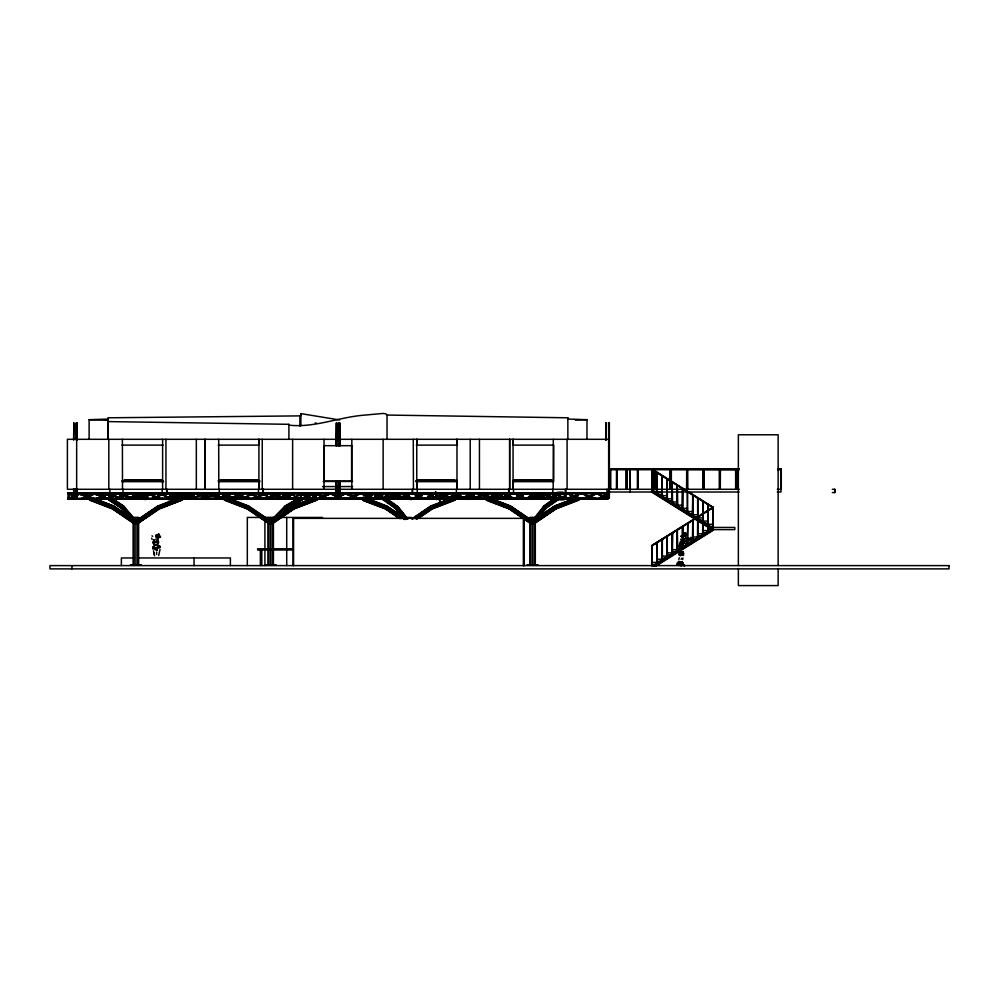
<?xml version="1.0" encoding="UTF-8"?>
<svg xmlns="http://www.w3.org/2000/svg" width="999" height="999" viewBox="0 0 999 999"><rect width="100%" height="100%" fill="white"/><g stroke="black" fill="none" stroke-linecap="round" stroke-linejoin="round"><path stroke-width="1.5" d="M159.977 546.765C157.717 546.016 160.976 546.865 159.028 546.453C159.478 549.175 158.978 545.067 160.077 546.578M473.988 498.364L474.138 499.338M610.252 469.068L739.085 469.53M277.934 498.551L288.948 493.281L278.022 498.439M610.252 468.918L739.085 469.068M685.951 537.187L685.888 538.911M684.053 541.97L684.44 541.408L684.502 542.095M77.36 498.913L68.519 493.007L68.232 498.913L68.869 498.738M68.394 499.025L68.419 492.994L77.46 498.738M68.594 499.025L68.943 492.682M68.756 498.913C69.818 497.802 67.907 490.534 68.344 493.893L607.941 493.281L68.032 492.907M109.503 498.014L109.79 492.994L109.703 499.025L109.765 492.994L110.19 497.377M109.99 492.994C112.25 511.226 104.845 481.231 110.165 498.563M110.077 498.913L110.152 493.106L109.653 493.568M130.107 492.994L143.844 498.439C144.068 497.327 141.221 486.163 147.19 499.025L132.205 493.281L147.427 498.439L147.365 499.338L146.953 498.126M129.833 493.581L143.569 499.025C143.082 490.097 142.832 492.569 146.953 499.338C138.624 500.099 145.804 496.053 146.778 499.025M143.943 498.913L143.806 492.994L143.569 499.025M157.705 539.685L157.592 539.935M206.081 499.025C206.156 485.339 206.343 498.763 205.956 498.913C206.131 487.512 205.519 495.417 207.13 498.439M206.443 498.551L206.443 493.106M239.723 494.468L239.86 499.025L239.897 494.355M240.072 499.025C239.098 480.906 243.594 510.751 236.126 494.093M365.484 497.814L375.512 493.568L375.249 492.994L375.312 499.025L375.312 492.994L375.337 499.025L385.214 493.456M385.114 492.994L375.624 499.013L375.674 493.469M383.628 493.681L375.499 499.013L375.786 494.642M408.728 493.581L408.703 499.025L408.566 493.469M409.091 493.106L408.903 499.025L409.091 493.469M471.753 494.642L471.628 499.025L471.59 493.581M471.853 493.581L471.428 498.551M472.015 493.106L471.94 498.913L472.44 492.907M504.795 494.642L504.994 499.025M507.979 493.568L505.044 499.025L505.232 492.994L505.244 499.025M505.457 493.281L504.832 498.913C513.548 480.469 502.247 510.964 505.394 493.106M678.821 563.648C682.454 564.26 677.709 563.374 680.744 563.598M680.831 554.12C678.783 552.085 678.109 555.719 680.819 555.407C683.266 550.899 679.969 554.657 683.328 555.282M154.483 547.215C152.035 546.116 152.909 548.239 156.731 550.437M679.557 551.985L679.482 551.298M108.342 492.907L110.002 498.451M108.117 499.025L108.367 498.364L92.632 493.581M684.09 533.853L685.876 533.304L686.375 535.414M71.366 492.907L71.404 493.656L71.404 492.907L109.74 492.682M153.534 546.553L152.835 548.726L154.183 546.952M679.532 563.224C679.732 562.762 680.356 565.047 680.369 564.085M680.232 563.898C678.246 563.424 682.592 563.486 681.992 562.937M683.503 564.672L682.854 563.498L683.366 564.522M154.171 540.109C153.921 538.211 154.458 543.756 156.855 542.432M293.294 499.113L293.581 498.451M156.169 536.525L156.319 535.064M160.24 537.15C159.84 535.589 160.452 537.275 159.266 536.026M424.513 493.469L439.51 498.738L424.712 492.994M683.853 536.038L684.315 534.752M684.752 536.188L685.102 535.102L684.69 536.413M157.755 539.935L158.479 542.207L157.742 544.08M206.893 493.568L207.155 492.994L221.141 498.738L206.955 493.281M686.575 534.24L685.988 533.404M156.606 548.513L154.932 548.488L153.496 546.578L152.959 548.788L153.696 547.115M156.019 539.947L155.919 538.898M156.181 534.952C159.403 535.164 160.09 534.29 157.967 534.577M167.482 498.364C167.957 502.222 176.049 496.366 167.507 498.126M167.482 492.907C167.407 495.679 172.727 492.232 171.291 493.656M243.207 498.364C237.912 496.915 238.936 500.449 243.281 499.113C243.956 497.327 240.11 497.777 240.497 499.113M239.473 492.907C239.772 495.991 243.968 491.858 243.706 493.893M339.635 419.955L300.874 413.623L300.824 415.759L299.875 415.884L108.229 417.794L108.192 419.056L89.111 419.692L89.111 439.31M432.629 492.907C432.729 494.293 432.654 492.944 435.689 493.656C437.762 512.087 434.79 479.832 436.463 497.377M432.917 498.126C434.627 502.622 442.17 491.708 444.955 493.444C446.053 494.767 433.266 497.602 436.138 499.025M685.314 537.387L686.001 537.387M686.388 541.545L686.151 540.896M153.983 547.839L153.596 546.74L153.521 547.539M469.505 492.994L469.73 499.025L466.408 493.106L467.02 493.656M469.642 498.126L469.68 499.025L469.792 492.994M505.669 498.364C513.111 501.673 504.62 494.493 504.832 499.338M505.669 492.907C505.282 494.243 509.14 494.692 508.466 492.907M203.796 498.289C198.139 497.352 203.371 501.198 204.221 498.126M201.211 492.907L201.298 493.656L204.733 493.893M209.578 498.738L206.456 499.338M466.383 493.281L470.229 493.656L469.905 492.682M466.483 493.281L469.518 493.893M108.229 417.794L108.154 439.31L108.154 420.329L89.111 419.692M143.881 499.338L146.99 499.113L146.99 498.364M167.095 498.126L167.158 499.113M167.158 493.656L167.058 493.281M266.933 498.126L263.811 498.126L263.761 499.113L266.895 499.338L266.97 492.994L267.195 499.025L267.17 492.994L267.295 497.377M266.833 499.013L267.033 492.994L282.53 498.439M267.195 493.007L267.033 499.013L278.371 493.456L267.22 499.025M282.255 493.568L290.16 498.451M531.755 493.106L532.667 499.025L531.755 493.106L529.22 493.893L529.145 492.907L528.971 493.656M529.22 498.126C528.096 499.238 530.219 499.2 531.992 498.364M684.527 535.901L685.901 535.239L684.889 535.114M158.691 534.228C159.178 535.089 158.129 534.178 158.991 534.378M159.49 546.89C159.628 545.941 159.565 546.341 159.578 547.839M293.581 498.913L300.949 493.568L300.799 499.025L300.824 493.469L293.294 498.364M301.211 499.025L300.961 498.439L314.797 493.956L301.161 499.025L301.186 492.994M679.632 543.868L679.37 544.492L680.556 543.918M680.993 553.296L680.981 552.31M424.488 499.025L412.275 493.568L412.325 489.285M412.3 498.126C413.773 500.499 407.53 495.979 408.554 499.338M243.669 498.364L243.706 499.338M277.098 494.592L281.356 493.469L270.642 497.539L281.306 493.281M537.312 493.568L525.799 498.451M526.123 499.025L513.911 493.281L525.861 498.451M685.027 533.416C683.328 533.703 688.448 533.853 685.514 533.716M153.484 547.39L153.584 546.778M158.566 534.765L158.479 535.402L158.928 534.54M263.761 492.907C263.699 495.679 269.043 492.232 267.595 493.656M680.057 564.41L680.257 563.299M681.605 552.971L681.555 554.645M191.683 498.364L191.808 499.025M194.355 497.939L204.758 493.281L191.521 498.551M409.365 492.907C412.312 494.517 414.335 492.145 409.328 493.981M681.805 554.845L681.768 552.484M682.717 564.41L683.191 563.274L682.742 563.998M158.978 534.915L158.154 534.94L158.853 534.902M181.943 500.237L180.544 499.662L180.657 497.24L182.055 497.802L181.943 500.237L159.328 508.916L137.962 523.451M316.72 500.237L315.322 499.662L315.434 497.24L316.833 497.802L316.72 500.237L294.106 508.916L272.739 523.451M454.907 500.237L453.096 498.738L453.608 497.24L455.407 498.738L454.907 500.237L432.292 508.916L418.456 518.319M578.621 500.237L576.823 498.738L577.335 497.24L579.133 498.738L578.621 500.237L556.006 508.916L533.379 524.3M681.643 553.221L681.33 555.182L679.37 555.357M153.908 540.259C154.895 537.762 151.536 544.443 154.445 544.305M305.557 492.907L305.557 493.656M305.557 498.364L305.557 499.113M305.719 493.656L305.719 492.907M305.719 499.113L305.719 498.364M529.145 493.656L529.12 492.907M529.145 499.113L529.07 498.126M679.857 554.545L680.556 552.484M682.954 564.235L683.016 563.236M683.353 564.398L682.841 563.211M684.452 536.188L685.064 535.177L684.54 535.739M160.14 536.987C158.054 537.025 162.2 536.388 159.103 536.863M679.657 563.823L679.632 563.548M112.363 498.364L112.363 499.113M112.525 493.656L112.525 492.907M112.525 499.113L112.525 498.364M201.935 492.907L201.935 493.656M201.935 498.364L201.935 499.113M202.098 493.656L202.098 492.907M202.098 499.113L202.098 498.364M157.343 537.05L157.118 537.125M156.593 554.445L156.681 552.16M677.934 562.499L678.171 563.498L679.108 562.937M466.845 492.907L466.845 493.656M466.845 498.364L466.845 499.113M467.02 499.113L467.02 498.364M471.753 493.581L474.063 499.025L474.138 498.126M474.525 493.656L474.525 492.907M474.525 499.113L474.525 498.364M158.366 534.652L158.903 535.564M208.666 493.656L208.666 492.907L291.708 492.907M208.841 493.656L208.841 492.907M208.666 498.364L208.666 499.113M208.841 499.113L208.841 498.364M375.312 499.025L360.09 493.281M156.718 544.78C159.528 545.154 149.875 544.855 156.818 544.805M680.007 563.686L679.395 563.473M158.829 534.228L159.066 534.465M481.78 498.551L491.233 493.106L481.88 498.439M541.108 493.469L553.371 498.439M388.873 493.469L401.298 498.439M680.444 554.907L679.869 553.746M152.547 493.007L152.635 493.656M142.969 498.339L152.81 493.281L142.72 497.877M156.331 535.277L157.293 535.089L155.956 536.488M158.304 543.706L158.441 542.445M683.628 548.751L683.603 548.114M565.222 489.285L565.284 493.893L565.109 492.682M471.491 498.913L472.09 492.994M471.99 498.913L472.29 492.994L471.853 498.439M629.957 489.285L630.069 468.918L630.344 489.285M630.244 469.293L630.044 469.293M681.068 552.522L681.955 551.585L683.328 552.834M153.284 548.613L153.384 547.777M110.901 493.893L110.814 492.907M111.101 493.893L111.089 492.907M682.929 557.991L682.704 559.577M159.278 546.977L158.791 546.191M683.054 563.973L683.066 563.573M160.165 536.351L160.514 537.075L160.315 536.463M156.88 550.549L157.03 549.787M686.887 540.596L686.488 541.508M77.273 498.451L68.369 493.106M686.013 534.103L685.789 534.877M687.374 539.048L688.236 540.122L687.886 539.51M132.268 498.439L119.98 493.281L132.218 499.025M119.868 493.581L120.916 499.025L120.317 492.994M261.338 498.551L248.851 493.281L261.276 498.439M286.563 508.878L301.636 500.212L302.31 498.738L287.163 507.455L278.496 516.283M680.631 539.273L682.092 541.683L683.029 541.595M157.767 540.034L156.543 541.458M681.817 552.759L681.78 554.183M112.837 493.419L112.837 498.014L111.975 498.014L116.296 493.281L110.827 498.451M685.089 535.489L684.54 536.301M272.165 493.469L285.364 498.439M684.827 535.327L684.927 535.889M127.872 493.581L120.941 497.664M686.788 540.384C687.312 542.694 683.179 540.684 685.751 541.071M234.94 499.025L223.326 494.18M555.382 498.738L556.967 497.277L558.104 499.637L549.4 505.394M681.368 564.535L682.017 565.209L681.181 564.36M147.565 499.338L147.365 498.126L146.978 499.025M386.85 492.907L386.963 493.893M387.225 499.113L387.113 498.126M220.879 493.469L234.103 498.439M435.152 498.439L449.825 493.581M682.442 537.425C685.252 539.885 679.27 534.178 682.404 536.713M147.003 493.581L147.452 492.994L131.593 499.025M160.402 498.738L147.228 493.106M484.765 492.907L484.765 493.656M485.164 493.656L485.164 492.907M484.765 498.364L484.765 499.113M485.164 499.113L485.164 498.364M456.193 492.907L456.193 493.656M456.593 493.656L456.593 492.907M456.193 498.364L456.193 499.113M456.593 499.113L456.593 498.364M191.271 492.907L191.271 493.656M191.683 493.656C193.194 491.483 183.704 498.551 182.592 497.814M191.271 498.364L191.271 499.113M219.093 492.907L219.093 493.656M219.493 493.656L219.493 492.907M219.093 498.364L219.093 499.113M219.493 499.113L219.493 498.364M388.461 492.907L388.461 493.656M388.861 493.656L388.861 492.907M482.292 493.106L481.243 499.025L481.93 493.581M384.378 498.126L564.61 498.126C567.057 501.785 552.135 498.826 552.971 498.364M678.821 559.602L679.27 557.729M122.777 492.907L122.777 493.656M123.189 493.656L123.189 492.907M122.777 498.364L122.777 499.113M123.189 499.113L123.189 498.364M690.072 538.661L691.408 538.374L690.709 537.35M179.071 492.907L179.071 493.656M179.483 493.656L179.483 492.907M287.575 492.907L287.575 493.656M287.999 493.656L287.999 492.907M287.575 498.364L287.575 499.113M287.999 499.113L287.999 498.364M680.694 565.521L679.595 565.484M157.293 535.389C156.481 535.651 157.767 535.352 156.731 534.815M411.988 498.551L425.537 493.281L412.225 499.025L412.425 498.126L412.337 499.338L401.086 493.281L412.575 498.451C412.425 500.037 409.115 499.725 409.365 498.364M780.781 489.285L780.918 468.918M777.809 469.68L781.143 469.293L777.809 468.918M80.819 493.568L68.481 498.451L68.943 499.338M288.823 498.126L288.823 499.338M676.685 564.335L681.98 565.546M681.705 541.933L680.494 541.595M552.197 496.915L556.992 493.581M159.203 546.828L155.295 548.626M169.63 498.551L170.504 492.994L170.242 493.581L184.852 498.439L184.578 499.025M169.793 498.439L170.667 492.994L170.317 493.581M169.992 498.439L170.879 493.581M171.041 493.106L170.005 499.025L170.492 498.464M451.511 498.014L438.923 493.281L451.286 498.489M453.234 498.439L439.21 492.994M680.781 554.295C678.383 554.657 680.032 551.81 679.295 554.42M158.691 555.556L160.04 549.313M248.863 493.656L248.863 492.907M248.863 499.113L248.863 498.364M263.261 493.893L263.349 489.285M263.374 499.338L263.474 498.364M523.888 492.907L523.888 493.656M523.888 498.364L523.888 499.113M152.11 492.907L152.11 493.656M152.11 498.364L152.11 499.113M161.9 492.907L161.9 493.656M162.425 493.656L162.425 492.907M161.9 498.364L161.9 499.113M162.425 499.113L162.425 498.364M248.339 492.907L248.339 493.656M248.339 498.364L248.339 499.113M258.217 492.907L258.217 493.656M258.729 493.656L258.729 492.907M258.217 498.364L258.217 499.113M258.729 499.113L258.729 498.364M416.958 492.907L416.958 493.656M417.482 493.656L417.482 492.907M416.958 498.364L416.958 499.113M417.482 499.113L417.482 498.364M427.584 492.907L427.584 493.656M428.096 493.656L428.096 492.907M427.584 498.364L427.584 499.113M428.096 499.113L428.096 498.364M513.261 492.907L513.261 493.656M513.786 493.656L513.786 492.907L498.726 498.439L498.951 499.025M513.261 498.364L513.261 499.113M513.786 499.113L513.786 498.364L513.998 499.025L526.148 493.281L513.761 498.551M524.413 493.656L524.413 492.907M531.368 493.568L532.43 499.013L532.717 492.994M532.367 493.456L544.63 498.551L532.617 492.994L532.867 498.738M678.696 565.047L681.018 565.384M156.069 536.475L156.968 535.826M683.154 552.484C681.443 549.712 678.721 554.82 680.394 554.47M157.917 540.297L158.529 542.095M233.841 493.581L234.078 492.994L249.076 498.738L234.078 492.994M503.159 498.738L489.16 493.106M160.052 546.703L159.178 546.216M566.171 493.893L567.132 493.106L562.325 498.451M562.737 498.913L567.132 493.106M686.75 534.34L686.35 534.952L687.1 534.964M683.603 553.483L682.692 551.598M110.015 493.106L120.117 499.013L127.997 493.469M678.496 564.835L677.122 564.398L678.346 564.922M477.647 499.001L469.355 493.281M160.115 493.556L170.629 499.338L167.482 499.113M158.029 547.727L159.103 546.253L159.503 546.828M170.217 499.013L170.629 498.126M686.45 535.339L686.675 534.44L686.7 535.476M489.872 492.907L489.872 493.656M489.872 498.364L489.872 499.113M159.365 535.939L159.428 536.363M460.464 493.106L458.978 499.025L460.089 492.994M686.188 533.778L684.964 533.066L685.451 533.503M158.754 534.652L158.679 535.576M147.565 493.893L147.303 492.907L147.328 493.893L147.352 492.907L160.427 498.551M159.703 546.228L158.766 546.341L157.505 548.801M432.155 492.907L432.367 493.893M505.207 498.439L508.603 492.682M678.234 563.498C680.394 563.261 676.048 562.974 677.522 562.749M680.157 555.394L680.781 554.982M491.121 499.025L503.558 493.531M596.191 493.456L607.604 498.451M607.779 498.551L607.342 492.994L607.267 499.338M383.916 498.738L388.087 492.994M384.503 498.913L388.536 493.281M454.957 480.806L454.807 480.169L417.132 480.569L454.807 480.956L417.195 480.806M551.273 480.806L551.111 480.169L513.436 480.569L551.111 480.956L513.498 480.806M124.413 480.319L124.563 480.956L162.25 480.569L124.563 480.169L162.188 480.319M220.717 480.319L220.866 480.956L258.554 480.569L220.866 480.169L258.491 480.319M298.826 493.469L313.574 498.913M679.532 555.357L681.268 555.169L679.795 555.182M159.241 537.25L159.316 536.438M432.679 498.126L432.754 499.338M252.809 499.025L266.995 493.556L266.521 492.994L252.535 498.439M266.433 492.994L266.933 493.893L263.761 493.656M473.576 492.907L473.826 493.893M474.4 493.656L474.4 492.907L474.138 493.893M474.4 499.113L474.4 498.364M240.322 493.281L233.354 498.489M292.445 493.656L292.445 492.907L573.351 492.907M293.294 493.656L293.294 492.907M292.445 499.113L292.445 498.364M452.947 493.469L466.745 498.738L453.171 492.994M153.346 541.545C151.998 544.268 155.694 543.206 154.945 541.745M683.353 555.394L682.242 555.232M679.882 546.79L678.92 546.241L679.432 545.491M109.478 492.907L109.74 493.893M110.077 493.893L110.077 492.682M291.271 493.581L288.586 498.439M565.996 493.581L566.046 499.025L553.309 492.994L552.996 498.014M683.291 534.353L683.191 534.977M375.312 498.439L360.04 493.106L374.975 498.913L370.379 499.225M456.893 492.907L456.893 493.656M457.779 493.656L457.779 492.907M456.893 498.364L456.893 499.113M457.779 499.113L457.779 498.364M215.509 498.913L218.331 492.994L215.634 498.439M218.132 492.994L202.685 499.025M679.345 545.991L683.129 547.277M160.265 493.119L170.692 499.025L172.802 492.994L170.866 498.439M205.956 498.913L207.467 493.281M206.119 499.025L207.892 492.994M206.231 498.439L207.904 493.581M206.281 499.025L208.067 493.469M435.889 492.907L436.176 493.893M436.176 499.338L436.176 498.126M68.731 492.682L69.593 492.907L69.306 493.893M69.306 498.126L69.306 499.338M607.779 493.106L607.267 493.893M606.917 499.338L606.917 498.126M607.267 498.126L607.305 498.551M686.8 534.602L686.525 534.103M172.552 498.551L185.102 493.531M682.529 563.548L680.819 563.049M532.142 492.907L532.442 493.893M170.33 498.364L170.33 499.113M171.291 499.113L170.979 498.126M158.292 543.581L157.805 542.907M266.521 498.738L266.97 492.994M408.254 492.907L408.554 493.893M508.603 498.126L508.603 499.338M682.916 563.311L681.98 563.586L682.442 563.099M141.346 492.994L127.56 498.551M158.341 535.114L159.116 535.164M300.087 492.907L300.087 493.656M688.91 538.011L689.298 539.61L687.824 538.761M110.414 492.907L110.414 493.656M374.837 493.581L374.875 492.907L384.116 497.877M460.527 493.281L444.805 498.439L460.489 493.581M564.797 492.907L565.172 493.893M565.796 493.656L565.796 492.907L565.834 493.893M154.383 542.757L156.156 541.908M564.223 499.338C564.26 495.679 553.434 498.638 552.572 499.113M144.193 493.656L144.193 492.907M144.193 499.113L144.193 498.364M240.497 493.656L240.497 492.907M435.689 492.907L435.714 493.581M436.526 499.338L436.388 498.126M541.433 498.439L525.811 492.994M531.992 492.907L531.58 493.568M580.781 499.025L566.246 493.106M69.056 492.907L68.731 493.893M565.496 498.126L607.941 498.738L67.907 498.738L384.116 498.126L374.825 493.106L375.187 493.893M68.731 498.126L68.731 499.338M109.865 499.338L109.865 498.126M204.021 492.907C204.47 494.243 200.374 494.692 201.298 492.907M204.932 493.656L204.932 492.907M205.744 498.364L206.031 499.338L209.478 499.113L209.54 498.126L206.031 498.126M206.743 499.113L206.456 498.126M469.193 492.907L469.193 493.656M469.955 493.656L469.642 492.682M469.955 499.113L466.77 492.994M469.905 499.338C471.865 496.715 461.938 497.839 469.193 499.113M472.165 493.656L472.165 492.907M472.452 493.106L472.115 493.893M471.141 498.364L471.141 499.113M472.165 499.113L472.165 498.364L472.315 499.025L486.301 493.281L472.277 499.025M607.117 493.893L607.117 492.682M607.117 499.338L607.117 498.126M502.859 493.456L514.11 499.025M514.21 498.451L503.109 493.007M260.976 493.456L272.365 498.913M471.428 498.738L472.115 498.738M300.662 493.469L300.824 498.439M477.997 498.576L469.68 493.019L469.792 499.025L469.792 493.581M68.943 498.126L68.756 498.551M109.628 493.106L120.242 498.913M158.729 537.574L157.517 538.286M235.939 494.093L239.872 499.025M375.674 498.913L385.189 493.281M406.68 493.019L408.891 499.001L406.793 493.543M204.745 493.568C203.971 510.252 204.071 481.306 204.708 498.439L202.71 492.994L204.832 498.563M204.895 493.106L204.92 498.551L204.658 493.581M204.957 493.281L193.069 498.189M300.662 498.913L286.688 506.58L275.824 517.644M566.058 493.106L580.968 498.551L565.796 492.994L566.271 498.913M607.192 493.281L607.642 499.025L607.654 492.994M607.704 493.469L607.267 492.682M597.652 498.738L607.879 493.281L597.752 498.913M77.135 493.581L92.795 498.551L77.348 492.994M180.245 493.581L195.729 499.025M313.449 493.581L329.108 498.551L313.661 492.994M329.146 492.994L344.643 498.439M344.43 493.581L359.915 499.025M391.346 492.994L406.843 498.439M477.722 493.581L493.419 498.439L477.772 493.469M580.794 493.581L596.453 498.551M683.915 539.16L683.853 540.222L684.04 539.16M108.217 498.738L92.832 492.994M92.67 493.469L108.317 498.439M477.834 493.281L493.319 498.738M493.256 498.913L477.934 492.994M580.894 493.281L596.391 498.738M153.971 540.409L154.108 539.897M170.529 498.913L172.64 493.568M171.054 498.913L173.039 493.281M193.481 493.106L194.318 499.025L193.831 493.581M194.156 498.913C178.846 487.437 183.779 496.003 194.33 498.439M193.644 492.994L194.53 498.439M121.079 498.913L120.142 493.581M206.393 493.469L207.293 498.913M493.206 493.581L508.054 498.738L493.431 492.994M564.797 499.113L565.496 499.338M179.071 498.051L169.867 493.281L178.908 498.326M508.116 498.551L493.381 493.106M679.158 546.428L680.157 546.116M678.284 564.41L679.42 565.159M293.694 492.994L284.153 497.814M158.941 546.478L159.665 546.253M683.054 535.102L683.828 533.753M195.704 493.568L195.966 492.994L207.929 498.451L207.667 499.013M554.532 493.581L556.967 498.439M155.607 548.626L158.716 546.391M147.215 499.025L147.565 498.126M683.503 548.201L683.503 548.651M681.643 558.229L681.131 559.34M685.401 533.366L685.951 533.603M677.821 564.035L677.185 564.36L678.159 564.835M204.47 498.451L202.46 493.568M436.001 493.106C448.476 517.994 427.097 476.673 439.198 498.451M147.14 498.913L143.956 493.106M133.779 523.451L112.412 508.916L89.798 500.237L89.685 497.802L91.096 497.24L113.898 506.006L126.573 514.61M269.817 524.3L247.19 508.916L224.575 500.237L224.463 497.802L225.861 497.24L248.676 506.006L268.943 519.78M224.575 500.237L225.974 499.662L225.861 497.24M399.2 518.319L385.364 508.916L362.762 500.237L362.649 497.802L364.048 497.24L386.863 506.006L402.06 516.333M486.476 500.237L488.274 498.738L487.774 497.24L485.964 498.738L486.476 500.237L509.09 508.916L530.457 523.451M383.916 493.281L389.31 498.913L384.103 493.581M686.4 535.277L686.875 534.74M537.025 498.551L550.474 493.281L537.075 498.439L537.362 499.025M678.958 546.178L679.807 546.765M215.434 498.738L217.969 493.106M218.569 493.281L215.834 498.439M384.915 497.252L385.264 499.65L382.929 499.65L383.204 497.827L384.915 497.252L397.889 506.58L407.38 518.493M291.408 499.025L285.352 492.994M215.809 493.581L222.165 498.439M134.927 523.064L122.964 508.866L109.153 500.212L108.841 497.827L110.514 497.265L123.614 506.043L136.264 520.879M110.027 500.212L111.251 498.738L110.514 497.265M439.285 493.281L453.146 498.913M157.717 538.211L158.591 537.649M452.41 493.281L460.402 498.913L452.547 493.581M157.78 538.211L159.053 537.375M158.341 547.252L158.541 546.565M481.056 493.281L489.36 498.439M288.386 498.738L291.233 492.994M288.461 498.913L291.433 492.994M288.973 498.913L291.671 493.281M120.567 493.469L129.82 499.025L120.642 493.106M289.722 493.281L299.138 498.913M397.04 492.994L384.79 498.551M551.947 497.664L544.43 492.994M239.96 498.451L234.678 493.281M553.084 493.568L565.996 498.738L553.221 493.106M412.262 493.656L412.375 493.568M387.113 493.893L387.225 492.907M386.963 498.126L386.85 499.113M486.026 498.551L499.025 493.281L486.088 498.439M385.164 493.568L391.446 498.913L384.877 493.456M680.107 554.982L679.957 554.258L680.544 554.645M156.056 542.482L157.705 542.582M152.485 498.551L164.835 493.281L152.635 499.113L152.56 498.439M651.835 469.493L712.886 507.654M712.699 529.757L713.323 528.758M289.011 493.893L289.148 492.907M289.011 499.338L289.011 498.126M157.73 534.49L156.943 535.177L157.805 534.74M684.028 533.379L684.203 533.241M680.331 552.909L681.118 551.96M399.85 493.581L387.999 498.551M686.962 535.177L686.35 534.802L687.062 535.214M408.966 493.568L399.55 498.451M158.004 537.999L158.179 537.774M383.991 498.913L388.461 493.106M157.58 547.839L155.844 548.626L154.221 548.001M533.953 518.518L543.893 506.068L556.093 497.277M538.598 513.399L543.256 507.455M535.389 518.006L544.767 506.068L556.967 497.277M536.251 518.518L545.604 506.593L557.779 497.827M542.732 511.213L546.99 507.117M537.699 518.144L546.091 507.455L558.216 498.738M539.897 515.946L546.041 508.316M681.718 562.587L680.769 562.762L682.105 562.587M562.162 498.738L566.77 492.994M562.237 498.913L566.957 492.994M156.955 537.724L156.106 537.262M218.107 498.439L228.908 493.469M680.806 552.185L682.03 551.66M684.402 533.466L684.29 534.078M147.827 493.893L148.039 492.907M147.827 499.338L147.827 498.126M166.771 489.285L166.633 493.893M412.687 493.893L412.687 492.682M412.687 499.338L412.687 498.126M432.629 493.893L432.842 492.907M432.367 498.126L432.367 499.338M508.641 489.285L508.603 493.893M508.991 493.893L508.991 492.682M508.991 499.338L508.991 498.126M528.671 498.126L528.671 499.338M244.081 493.893L244.293 492.907M244.081 499.338L244.081 498.126M262.999 492.682L262.999 493.893M262.999 498.126L262.999 499.338M110.652 498.451L115.971 493.568M111.813 497.927L116.196 493.106M681.93 541.47L683.516 540.696L682.579 541.658M453.259 498.551L439.373 493.106L453.234 498.738M273.064 518.219L285.027 506.031L300.262 497.252L301.885 497.814M273.614 518.493L277.947 514.073M272.814 519.33L285.864 506.031L301.111 497.252M273.089 522.639L275.249 520.442M281.718 513.836L287.113 508.341L302.21 499.65M156.006 545.579C155.682 545.292 155.757 544.218 153.921 544.954M454.62 480.169L454.62 480.956M550.924 480.169L550.924 480.956M124.763 480.956L124.763 480.169M221.066 480.956L221.066 480.169M679.332 562.874L678.958 563.448M687.849 538.923L689.572 539.21L689.185 538.486M680.868 561.925L682.167 562.025M473.826 498.126L473.826 499.338M161.801 480.169L161.801 480.956M258.104 480.169L258.104 480.956M417.582 480.956L417.582 480.169M513.886 480.956L513.886 480.169M155.195 544.805L154.47 544.755L156.144 544.992M565.834 492.682L565.584 497.377M566.171 499.338L566.171 498.126M681.193 562.749L681.98 562.499L681.33 562.662M233.329 498.576L239.872 493.031M233.391 498.738L240.01 493.131M233.516 498.888L240.147 493.281M691.708 538.573L690.908 538.861M552.222 496.74L556.805 493.581M552.285 497.102L557.067 493.106M552.447 497.215L557.142 493.281M155.657 544.905L156.468 544.805M436.526 493.893C438.099 492.032 434.515 495.442 432.967 493.656M505.194 493.893L505.482 492.907M504.832 498.126L504.97 499.338L508.391 499.113M505.194 499.338L505.194 498.126M680.819 564.86L679.795 564.785M532.804 493.893C534.415 492.032 530.844 495.442 529.283 493.656M532.804 499.338L529.283 499.113M685.689 533.441L684.927 533.116M532.442 498.126L532.442 499.338M408.916 493.893L409.215 492.907M408.554 498.126L408.666 499.338L412.05 499.113M408.916 499.338L408.916 498.126M143.844 493.893L144.131 492.907M143.844 499.338L143.844 498.126M240.147 493.893L240.447 492.907M240.147 499.338L240.147 498.126M293.481 498.738L300.799 492.994M301.111 493.568L293.743 498.451M544.43 493.581L554.882 498.551M397.39 493.469L385.289 498.439M376.848 493.893L377.16 492.907M376.848 499.338L377.16 498.364M143.494 498.126L143.169 499.113M436.713 499.113L432.967 499.113M158.354 535.476L159.041 535.227M110.252 493.893L110.252 492.682M110.252 499.338L110.252 498.126M206.031 492.682L205.744 493.656M206.456 493.893L206.743 492.907M205.057 499.113L201.298 499.113L201.298 498.364M469.243 492.682L469.243 493.893M469.243 498.126L469.243 499.338M471.728 498.126L471.403 499.113M472.115 499.338L472.115 498.126M780.843 468.918L780.843 469.68M781.093 469.68L781.093 468.918M543.319 506.593L555.494 497.827M548.114 503.971L552.959 500.474M545.454 508.853L558.104 499.637M120.167 498.551L127.922 493.106M120.255 498.738L128.009 493.281M489.185 498.439L481.081 493.469M186.276 498.551L194.455 492.994M186.251 498.738L194.618 493.106M186.338 498.913L194.705 493.281M194.68 493.469L186.563 498.439M157.967 538.324L158.579 537.687L157.655 538.086M460.164 498.439L452.435 493.469M68.781 498.913L80.832 493.456M469.642 499.025L466.57 492.994M157.293 534.952L157.205 535.189M408.703 498.439L406.418 493.281M607.817 493.469L607.117 493.281L607.23 498.913M681.168 536.101L682.23 537.075M136.301 520.641L157.842 506.006L180.657 497.24M135.901 521.178L157.417 506.555L181.368 497.24M138.287 519.78L158.554 506.006M135.976 522.04L157.43 507.455L180.145 498.738M136.488 522.914L157.892 508.354L180.544 499.662M150.911 513.461L153.434 511.75M135.989 524.3L158.616 508.916L181.231 500.237M138.362 522.914L159.765 508.354L182.417 499.662M271.079 520.641L292.62 506.006L309.727 499.425M273.064 519.78L293.331 506.006L309.016 499.975M270.754 522.04L292.207 507.455L314.922 498.738M271.266 522.914L292.67 508.354L315.322 499.662M285.689 513.461L288.212 511.75M270.766 524.3L293.394 508.916L316.009 500.237M273.139 522.914L294.53 508.354L317.183 499.662M436.138 498.439L445.042 493.444M411.8 518.918L430.794 506.006L453.608 497.24M412.662 518.593L430.369 506.555L453.146 497.802M412.512 518.918L417.582 515.472M420.117 513.748L426.448 509.44M428.983 507.729L447.202 499.975M413.986 518.606L430.382 507.455L453.096 498.738M415.746 518.631L430.844 508.354L453.496 499.662M416.483 519.168L431.568 508.916L455.369 499.662M417.607 518.631L432.717 508.354M534.253 519.78L554.52 506.006L577.335 497.24M534.964 519.78L555.232 506.006L570.916 499.975M532.654 522.04L554.108 507.455L576.823 498.738M533.166 522.914L554.57 508.354L577.222 499.662M532.667 524.3L555.294 508.916L579.095 499.662M535.039 522.914L556.443 508.354M120.717 498.439L119.718 493.106M221.99 498.439L215.622 493.581M291.308 498.439L284.915 493.281M554.732 493.581L557.18 498.738M473.901 498.439L471.403 493.469L471.59 499.025M466.72 493.568L467.02 492.907M436.313 493.568L439.323 498.913M156.244 545.466L155.444 544.88L156.119 545.466M651.835 545.417L712.886 507.255M651.96 545.616L713.011 507.455L651.96 469.293L651.96 492.007M652.085 545.816L713.136 507.654M652.747 565.809L712.499 528.459L713.511 530.069L656.355 565.796M652.946 566.108L712.699 528.758M654.557 565.796L713.011 529.258M654.869 566.296L713.323 529.757M491.233 493.106L481.431 498.439M481.855 498.913L491.333 493.281M399.837 498.563L408.928 493.106M399.937 498.738L409.028 493.281M399.875 499.025L409.041 493.456M435.751 498.738L444.855 493.119M243.381 498.464L252.51 493.019M243.431 498.563L252.572 493.119M243.531 498.738L252.672 493.281M243.631 498.901L252.772 493.444M686.95 538.748L687.387 538.811M450.786 497.777L457.592 493.768M450.774 497.952L457.904 493.881M450.874 498.139L457.992 494.068M451.024 498.251L457.979 494.243M284.478 506.58L295.879 500.012M285.726 508.878L299.538 500.936M375.237 498.563L384.952 492.994M686.163 535.227L686.013 535.364M425.237 498.563L435.164 493.119L425.537 499.013M425.324 498.738L435.264 493.281M425.424 498.901L435.077 493.007M228.821 493.106L218.007 498.738L233.566 493.281M228.908 493.281L218.094 498.913L233.454 492.994M684.814 534.915L684.852 535.039M277.934 498.738L288.848 493.106M278.022 498.913L288.948 493.281M266.883 498.738L278.259 493.106M266.983 498.913L278.346 493.281M142.77 498.051L152.71 493.106M142.869 498.226L152.81 493.281M679.645 562.849L678.908 563.399M525.799 498.563L537.225 493.106M525.849 498.738L537.325 493.281M525.949 498.913L537.375 493.456M388.211 498.439L399.837 493.106M399.937 493.469L388.361 499.025L399.925 493.281M684.515 533.666L685.252 533.603M679.395 562.2L678.708 561.775M180.994 497.839L191.683 493.581M180.919 497.952L191.783 493.106M180.931 498.126L191.87 493.281M182.342 497.702L191.883 493.469M152.497 498.738L164.748 493.106M152.585 498.913L164.835 493.281M513.773 498.738L526.061 493.106M513.861 498.913L526.148 493.281L541.333 498.738M80.694 493.106L67.907 498.738M68.606 498.913L80.782 493.281M397.277 493.106L385.189 498.913M385.164 498.738L397.365 493.281M281.031 498.551L293.806 493.106M281.069 498.738L293.906 493.281M283.941 497.702L293.931 493.469M486.051 498.738L498.938 493.106M486.138 498.913L499.025 493.281M362.412 498.563L375.324 493.106M363.911 498.126L375.412 493.281M365.422 497.702L375.474 493.456M191.571 498.738L204.57 493.281M537.05 498.738L550.137 493.281M537.137 498.913L550.224 493.469L550.274 498.014M412.013 498.738L425.449 493.106M412.1 498.913L425.537 493.281M473.863 492.994L460.489 498.738M460.314 498.551L473.913 493.106M460.389 498.738L473.988 493.281M474.063 493.456L460.464 498.913L452.497 493.106M127.585 498.738L141.621 493.281M127.672 498.913L141.646 493.469M130.532 497.939L141.621 493.581M172.577 498.738L185.202 493.643M172.665 498.913L185.29 493.831M172.765 499.025L185.29 494.118M252.497 498.551L266.621 493.106M252.535 498.738L266.833 493.456M486.151 493.281L472.065 498.439M472.19 498.913L486.363 493.469M490.909 498.551L503.733 493.643M490.934 498.738L503.808 493.831M491.021 498.913L503.846 494.006M503.821 494.118L491.008 498.439M179.208 498.901L182.055 497.802M179.62 499.825L182.455 498.738M312.575 498.326L315.434 497.24M311.863 498.876L316.146 497.24M314.96 497.802L292.183 506.555L270.679 521.178L247.964 506.006M305.444 502.185L309.715 500.536M313.986 498.901L316.833 497.802M450.049 498.876L454.32 497.24M452.572 499.825L455.407 498.738M573.763 498.876L578.046 497.24M576.86 497.802L554.083 506.555L532.579 521.178L511.013 506.555L488.236 497.802M575.886 498.901L578.733 497.802M576.298 499.825L579.133 498.738M435.064 498.551L449.725 493.106M435.114 498.738L449.8 493.281M435.189 498.913L449.837 493.469M96.054 498.439L110.889 493.581M96.054 498.551L110.764 493.106M96.104 498.738L110.839 493.281M96.179 498.913L110.677 492.994M270.429 497.065L274.488 495.467M270.479 497.252L281.144 492.994M228.796 499.025L228.546 498.439L243.656 493.581L243.594 492.907L243.744 493.893L243.781 492.907M243.531 493.106L228.596 498.738L243.656 493.469M228.671 498.913L243.606 493.281M300.961 498.551L314.673 493.593M301.024 498.738L314.747 493.781M424.712 498.913L412.262 493.281L397.14 498.738L406.643 494.967M397.24 498.738L412.088 492.994M397.215 498.913L412.225 493.281M682.367 562.287L682.042 562.2M164.56 498.551L179.758 493.106L164.735 499.025M164.623 498.738L179.82 493.281M164.685 498.913L179.758 493.106M498.751 498.551L513.923 493.106M498.813 498.738L513.998 493.281M514.06 493.469L498.751 498.439M131.431 498.551L146.841 493.106M131.493 498.738L146.903 493.281M131.556 498.913L146.965 493.469M96.254 493.581L80.769 499.025L94.643 493.481M80.769 499.025L94.68 493.593M80.732 498.913L96.154 493.281M115.896 498.439L131.381 492.994M115.934 498.551L131.431 493.106M115.996 498.738L131.493 493.281M116.059 498.913L131.556 493.469M202.522 498.551L218.007 493.106M202.585 498.738L218.069 493.281M202.647 498.913L218.132 493.469M233.504 493.106L218.132 498.913L233.629 493.469M315.984 498.551L330.057 493.593M316.046 498.738L330.12 493.781M316.109 498.913L330.182 493.956M316.146 499.025L330.232 494.068M331.431 498.439L345.504 493.481M331.468 498.551L345.554 493.593M331.531 498.738L345.617 493.781M331.593 498.913L345.679 493.956M346.915 498.439L361.001 493.481M346.953 498.551L361.101 493.781M445.005 499.025L460.327 493.106M444.967 498.913L460.389 493.281M531.381 498.439L546.865 492.994M531.418 498.551L546.915 493.106M531.48 498.738L546.977 493.281M531.555 498.913L547.04 493.469M546.915 498.551L562.4 493.106L547.077 499.025M546.977 498.738L562.462 493.281M547.04 498.913L562.4 493.106M566.808 498.439L582.292 493.106L567.007 499.025M566.908 498.738L582.355 493.281M582.255 492.994L566.845 498.551M582.255 498.439L597.739 492.994M597.777 493.106L582.417 498.913L597.902 493.469M582.355 498.738L597.839 493.281M680.769 563.548L680.606 562.924M155.807 545.392L154.932 544.992M158.029 537.937L158.654 537.812M684.615 565.446L682.404 564.91M683.865 540.546L683.803 540.434M682.742 555.207L683.691 555.019L682.479 554.957M681.48 543.119L680.756 543.144M681.942 562.1L681.243 561.975M683.266 555.157L682.729 554.72M157.455 544.792L156.98 544.78M682.979 547.227L682.205 546.441L683.191 546.603M680.606 543.743L682.529 543.843M681.68 562.187L681.043 562.325M681.693 562.687L680.881 562.937M680.307 555.344L679.645 555.407M684.852 565.559L683.666 565.559M682.105 536.888L681.181 536.338L681.842 536.326M159.303 537.037L160.09 536.675M680.881 565.596L681.58 565.571M680.419 555.694L680.769 555.407M684.64 565.559L680.619 565.009M682.692 547.052L680.506 546.116M240.185 493.893L243.281 493.656M240.185 499.338L243.281 499.113M201.211 498.364L204.345 498.126M432.892 498.364L436.001 498.126M529.195 498.364L532.305 498.126M263.898 498.364L267.707 498.738L263.761 499.113M408.666 493.893L412.05 493.656M504.97 493.893L508.391 493.656M470.229 499.113L466.458 499.338L466.396 498.364L466.396 499.113L469.518 499.338M575.249 420.079L587 419.692L586.962 439.31M682.067 562.312L681.243 562.325M365.896 493.893L374.875 493.656M365.909 498.364L375.187 498.126L374.875 499.113L359.902 493.469M312.675 493.656L301.074 493.893L301.373 492.907M301.074 498.126L311.276 498.164M552.697 493.893L564.223 493.893M309.765 499.163L301.074 499.338L301.373 498.364M552.697 499.338L563.911 499.113M682.941 554.745L682.567 554.383M682.117 562.412L681.768 562.512M152.722 536.301L151.96 535.851M587 419.692L567.882 419.056L567.844 417.794L387.038 415.06L386.001 413.948L383.029 413.436L363.374 415.222C338.786 417.27 314.148 427.922 289.36 425.187L288.911 424.313L108.117 421.59M73.951 422.964L73.564 439.81M315.222 422.964L316.096 422.964M336.288 422.964L336.288 445.941L336.788 422.964M608.478 422.964L609.353 422.964L609.353 498.014L608.478 498.014M608.666 439.31L67.395 439.31L67.395 489.285L739.173 489.285M122.003 445.129L163.087 445.129M218.232 445.129L259.353 445.129M416.296 445.129L457.417 445.129M512.674 445.129L553.758 445.129L553.758 480.569L512.724 480.569M323.763 445.679L352.098 445.679M610.214 468.918L739.023 468.918M777.721 469.068L781.293 469.068M739.11 469.293L609.952 469.293L610.064 489.285M777.684 469.293L781.28 469.293L781.28 489.285L777.334 489.285M777.721 469.53L781.118 469.53M610.214 469.68L739.023 469.68M667.007 478.833L667.419 498.826M417.195 480.319L454.957 480.319M513.498 480.319L551.273 480.319M122.103 480.569L163.087 480.569M218.232 480.569L259.765 480.569M415.809 480.569L457.33 480.569M124.413 480.806L162.188 480.806M219.268 480.656L220.492 480.656M220.717 480.806L258.491 480.806M552.185 480.656L552.897 480.656M323.763 481.106L352.098 481.106M122.003 481.655L163.661 481.655M218.232 481.655L259.977 481.655M323.239 481.468L352.647 481.468M415.809 481.655L457.417 481.655M512.674 481.655L553.758 481.655M322.565 486.563L352.647 486.563M682.692 488.374L682.354 508.366L687.574 508.366M832.354 489.285L834.852 489.285L834.852 492.557L832.354 492.557M651.96 491.471L657.042 491.471M739.173 492.007L606.942 492.007L606.942 489.285M777.334 492.007L780.968 492.007L780.968 469.293M662.125 492.47L656.83 492.47L656.83 472.477L657.255 492.47M206.443 492.907L112.363 492.907L112.363 493.656M596.715 492.907L607.829 492.907M67.907 493.281L68.544 493.281M110.452 493.281L207.917 493.281M208.641 493.281L291.82 493.281M292.345 493.281L566.858 493.568M68.032 493.656L606.793 493.656M607.829 493.656L607.18 493.469M662.125 494.642L657.042 494.642L657.042 472.477M692.869 494.742L692.444 514.722L697.752 514.722M667.22 495.641L661.925 495.641L661.925 475.661L662.337 495.641M667.22 497.827L662.125 497.827L662.125 475.661M73.951 498.014L73.564 488.823M312.562 498.014L313.062 493.419M336.288 498.014L336.288 481.156L336.788 498.014M550.399 498.014L549.775 493.419M697.539 536.987L697.951 497.914L697.951 536.987L692.657 536.987M68.032 498.364L109.478 498.364M110.577 498.364L564.922 498.364L552.847 498.126M565.559 498.364L607.829 498.364M110.777 498.738L291.82 498.738M292.345 498.738L563.886 498.738M667.007 498.826L672.302 498.826M68.032 499.113L108.791 499.113M109.54 499.113L607.829 499.113M89.798 500.237L90.509 500.237M300.786 500.212L301.636 500.212M362.762 500.237L386.089 508.916L398.651 517.457M672.302 501.011L667.22 501.011L667.344 478.833M677.397 502.01L672.102 502.01L672.102 482.017L672.514 502.01M677.397 504.183L672.302 504.183L672.302 482.017M708.129 504.283L707.717 530.619M677.185 505.182L682.479 505.182M682.479 507.367L677.397 507.367L677.397 485.202M712.799 507.455L713.211 527.447M687.574 510.551L682.479 510.551L682.479 488.374M692.657 511.55L687.362 511.55L687.437 491.558L687.574 513.723L692.657 513.723M697.951 516.995L692.657 516.908L692.657 494.742M133.104 517.445L138.636 517.445L138.636 564.785M260.602 517.445L247.315 517.445L247.315 565.609M264.148 517.445L274.925 517.445M279.52 517.445L322.515 517.445M406.069 517.445L411.588 517.445M697.539 517.907L702.834 517.907M292.894 518.356L524.025 518.356L524.025 565.609M697.752 520.079L702.834 520.079M702.622 521.091L707.916 521.091M702.834 523.264L707.916 523.264M707.717 524.263L713.011 524.263M682.692 526.535L682.354 546.54M707.916 526.448L713.011 526.448M707.916 527.447L734.814 527.447L734.814 529.62L707.916 529.62M677.185 529.72L677.597 549.7L672.302 549.7M702.834 530.619L708.129 530.619L708.054 504.283M702.834 532.804L707.916 532.804L707.916 504.283M672.102 552.884L672.514 532.892L672.514 552.884L667.22 552.884M697.752 533.803L703.046 533.803L703.046 501.098L702.622 533.803M697.752 535.988L702.834 535.988L702.959 501.098M667.007 536.076L667.419 556.068L662.125 556.068M692.657 539.16L697.752 539.16L697.614 497.914M687.574 540.159L692.869 540.159M687.574 542.345L692.657 542.345L692.657 520.179M682.479 543.344L687.774 543.344M682.479 545.529L687.574 545.529L687.774 523.351L687.362 543.344M677.397 546.528L682.692 546.528L682.604 526.535M293.244 548.801L257.642 548.801L257.642 549.974L293.244 549.974M677.397 548.701L682.479 548.701L682.479 526.535M672.302 551.885L677.397 551.885L677.397 529.72M667.22 555.069L672.302 555.069L672.177 532.892M133.729 557.966L121.366 557.966L121.366 565.609M138.374 557.966L230.382 557.966L230.382 565.609M662.125 558.241L667.22 558.241L667.22 536.076L667.095 556.068M657.042 559.24L662.337 559.24L662.337 539.26L661.925 559.24M657.042 561.426L662.125 561.426L662.125 539.26M651.96 562.425L657.255 562.425L657.255 542.432L656.917 562.425M651.96 564.61L657.042 564.61L657.167 542.432M130.419 564.785L141.321 564.785M265.197 564.785L276.099 564.785M527.097 564.785L537.999 564.785M301.923 493.681L312.699 493.893M311.213 498.326L300.262 498.738L309.615 499.288M552.847 492.682L564.922 492.907C565.334 496.128 552.809 493.431 552.971 492.907M376.848 498.126L382.854 498.251M385.864 498.301L388.861 498.364M365.859 493.656L375.574 493.893L375.886 492.907M365.871 498.126L375.999 498.738L371.403 499.238M681.867 555.169L682.579 555.207L681.718 554.982M681.83 545.641L682.979 545.978M529.258 498.126L533.016 498.364M432.942 498.126L436.713 498.364M143.169 493.656C141.746 492.245 146.99 495.666 146.99 492.907M684.602 565.259L683.616 565.172M409.053 498.126L412.187 498.364M206.431 498.126L209.565 498.364M505.357 498.126L508.466 498.364M167.482 493.656C170.067 495.317 170.504 492.37 170.33 493.656M680.881 545.042L681.618 545.142M682.08 543.918L682.866 544.068M678.596 562L679.332 562.312M681.081 543.331L681.755 543.456M682.454 546.977L681.83 546.515M679.545 545.929L680.132 546.053M679.545 561.588L678.771 561.388M679.17 562.412L678.221 562.112L678.895 562.512M678.471 562.175L679.108 562.3M153.983 547.627L155.432 548.563M685.801 540.684L686.425 541.308M681.218 536.176L682.105 536.426M154.358 544.418L153.921 544.268M678.746 561.663L679.507 561.788M677.759 564.722L676.822 564.423M155.182 548.488L154.283 547.914M391.308 493.106L406.793 498.551M391.246 493.281L406.73 498.738M391.183 493.469L406.668 498.913M344.593 493.106L360.09 498.551M344.53 493.281L360.027 498.738M344.468 493.469L359.965 498.913M329.108 493.106L344.605 498.551M329.046 493.281L344.53 498.738M328.983 493.469L344.468 498.913M313.624 493.106L329.108 498.551M313.561 493.281L329.046 498.738M266.995 493.106L282.492 498.551M266.933 493.281L282.417 498.738M266.87 493.469L282.355 498.913M180.407 493.106L195.904 498.551M180.344 493.281L195.841 498.738M180.282 493.469L195.779 498.913M92.795 493.106L108.279 498.551M77.31 493.106L92.795 498.551M77.235 493.281L92.732 498.738M526.198 493.106L541.396 498.551M526.073 493.469L541.271 498.913M233.991 493.106L249.138 498.551M233.928 493.281L249.076 498.738M233.866 493.469L249.001 498.913M132.268 493.106L147.328 498.126M132.205 493.281L147.278 498.913M565.996 493.281L580.906 498.738M424.637 493.106L439.51 498.738M424.563 493.281L439.435 498.913M493.319 493.281L508.054 498.738M298.876 493.281L313.649 498.738M170.342 493.106L184.865 498.551M170.267 493.281L184.827 498.738M170.23 493.469L184.74 498.913M487.774 497.24L490.621 498.326M493.469 499.425L510.576 506.006L532.117 520.641M487.05 497.24L491.333 498.876M494.18 499.975L509.865 506.006L530.132 519.78M493.481 500.536L497.752 502.185M488.274 498.738L510.988 507.455L532.442 522.04M487.874 499.662L510.526 508.354L531.93 522.914M486.014 499.662L508.666 508.354L530.057 522.914M487.187 500.237L509.802 508.916L532.43 524.3M363.336 497.24L387.287 506.555L401.198 516.021M362.649 497.802L385.414 506.555L403.134 518.593M362.25 498.738L384.965 507.455L401.361 518.606M362.287 499.662L384.94 508.354L400.05 518.631M225.15 497.24L249.113 506.555M224.463 497.802L227.31 498.901M226.373 498.738L249.088 507.455L270.542 522.04M224.063 498.738L226.898 499.825M225.974 499.662L248.626 508.354L270.03 522.914M224.101 499.662L247.902 508.916L270.529 524.3M90.372 497.24L113.187 506.006L130.919 518.056M97.253 499.999L114.336 506.555M89.685 497.802L112.462 506.555L131.431 519.455M89.286 498.738L112 507.455L133.454 522.04M109.603 506.73L113.861 508.354M89.336 499.662L113.124 508.916L133.242 522.589M207.03 493.106L221.204 498.551M206.893 493.469L221.066 498.913M680.644 542.744L679.807 542.345M489.26 492.994L503.196 498.551M489.073 493.281L503.071 498.913M489.048 493.469L502.972 499.025M129.92 493.106L143.881 498.551M129.833 493.281L143.844 498.738M129.795 493.469L143.756 498.913M439.011 493.106L451.473 498.189M438.923 493.281L451.398 498.376M453.084 493.106L466.745 498.738M466.658 498.913L452.834 492.994M223.389 493.706L235.177 498.551M223.301 493.893L235.152 498.738M223.277 494.068L235.065 498.913M221.104 492.994L234.153 498.551M220.979 493.106L234.141 498.738M220.891 493.281L234.053 498.913M147.128 493.281L160.315 498.913M147.165 493.581L160.19 499.025M272.39 492.994L285.414 498.551M272.265 493.106L285.389 498.738M272.178 493.281L285.302 498.913M553.134 493.281L565.909 498.913M412.462 492.994L424.825 498.551M412.35 493.106L424.8 498.738M248.938 493.106L261.326 498.738M248.851 493.281L261.238 498.913M513.998 493.106L526.348 498.551M513.911 493.281L526.336 498.738M513.898 493.469L526.248 498.913M389.098 492.994L401.361 498.551M388.973 493.106L401.348 498.738M388.886 493.281L401.261 498.913M120.067 493.106L132.442 498.551M119.98 493.281L132.43 498.738M119.967 493.469L132.343 498.913M195.904 493.106L207.892 498.563M195.829 493.281L207.817 498.738M195.742 493.456L207.73 498.913M541.346 492.994L553.446 498.551M541.208 493.106L553.434 498.738M541.121 493.281L553.346 498.913M532.492 493.106L544.592 498.738M532.405 493.281L544.505 498.913M688.049 540.009L687.724 539.373M401.173 493.106L412.55 498.563M401.086 493.281L412.487 498.738M401.011 493.456L412.4 498.913M261.139 493.106L272.452 498.738M686.151 539.323L686.887 539.747M503.009 493.106L514.273 498.563M502.922 493.281L514.223 498.738M596.453 492.994L607.629 498.563M596.328 493.106L607.592 498.738M596.241 493.281L607.492 498.913M169.967 493.119L179.158 497.877M169.793 493.456L178.983 498.226M109.865 492.994L120.38 498.563M109.74 493.106L120.342 498.738M685.264 540.971L685.851 541.208M683.041 538.111L682.966 538.036M544.28 493.106L554.882 498.738M544.18 493.281L554.795 498.913M167.07 498.364L166.633 499.338M374.737 493.281L384.028 498.239M374.737 493.469L383.878 498.351M160.352 493.007L170.517 498.563M160.165 493.281L170.342 498.901M122.265 493.768L130.22 498.551M120.554 493.281L129.708 498.738M184.54 493.106L194.006 498.738M184.453 493.281L193.918 498.913M289.822 493.106L299.225 498.738M652.085 469.093L713.136 507.255M712.212 527.647L652.459 490.297L651.448 491.908L708.603 527.634M652.26 490.609L712.025 527.947M651.96 491.108L710.414 527.634M651.648 491.595L710.102 528.134M469.58 493.119L477.909 498.738M469.455 493.281L477.797 498.901M111.251 498.738L124.276 507.455L136.289 521.715M110.839 499.65L123.801 508.329L135.777 522.539M108.416 498.738L110.789 500.324M108.541 499.65L122.09 508.866M111.139 497.827L124.201 506.58M109.64 497.265L112.025 498.851M114.41 500.449L122.74 506.043M682.804 551.773L683.716 553.633M514.985 511.75L517.507 513.461M386.151 506.006L402.609 517.195M114.311 507.455L118.107 510.027M246.753 508.354L268.157 522.914M111.988 508.354L133.379 522.914M469.418 498.913L466.333 493.281M481.306 492.994L489.498 498.738M481.143 493.106L489.41 498.913M385.676 498.738L397.977 507.455L407.442 519.343M385.264 499.65L397.515 508.329L405.994 518.993M382.792 498.738L396.678 508.866L405.144 519.517M382.929 499.65L395.779 508.866L404.245 519.517M384.016 497.252L388.961 500.774M391.446 502.534L396.391 506.043M383.204 497.827L385.676 499.575M282.267 493.106L288.986 497.827M282.168 493.281L289.747 498.738M282.168 493.456L289.835 499.013M109.865 493.893L109.915 489.285M154.533 541.258L154.046 540.621M682.629 537.25L683.703 538.836L683.366 537.999M228.671 493.581L217.969 498.439M288.711 493.581L288.823 493.893M235.115 492.994L239.785 498.563M215.884 492.994L222.327 498.738M215.971 493.469L222.253 498.913M285.165 492.994L291.658 498.738M285.002 493.106L291.571 498.913M385.427 493.281L391.533 498.738M385.339 493.456L391.446 498.913M152.785 493.568L152.635 492.907M266.621 493.581L266.571 492.907L266.633 493.656M384.165 492.994L389.398 498.738M384.003 493.106L389.31 498.913M130.22 514.91L133.953 519.343M121.441 507.455L133.454 521.715M121.503 508.329L135.04 524.238M397.277 506.043L407.742 519.168M395.092 507.455L397.927 511.026M399.812 513.399L401.71 515.771M395.179 508.329L402.722 517.807M678.708 549.325L678.521 548.888M143.369 493.281L146.578 498.738M158.354 541.333L158.404 541.745M683.766 540.047L683.216 538.473M682.554 536.987L683.578 539.223M471.79 492.994L474.313 498.738M471.915 493.469L474.238 498.913M554.395 493.106L556.73 499.025M554.32 493.281L556.58 498.913M407.392 494.38L409.14 498.738M202.335 493.106L204.433 499.025M301.348 493.106L300.999 499.025L301.198 493.106M151.686 538.161L152.148 539.46M563.911 493.656C565.496 490.434 552.085 493.144 552.572 493.656M508.691 492.682L508.691 493.893L508.429 493.281M108.129 492.994L109.803 498.451M154.333 554.67L153.771 552.26M154.358 554.77L154.545 555.781M153.908 552.934L154.121 553.858M531.231 493.106L532.267 498.913L532.267 493.106M153.621 551.635L153.521 550.824M194.006 493.106L194.68 498.913M435.552 493.106L435.976 498.913M680.144 554.682L680.119 555.107M209.565 492.907L209.478 493.656M565.796 492.994L565.821 499.025L565.634 493.106M532.804 493.106L532.829 498.913M300.999 493.581L301.036 499.025M300.587 494.642L300.599 498.738M834.702 489.285L834.702 492.557M781.156 469.293L781.156 489.285M778.146 565.384L778.146 434.777L738.361 434.777L738.361 565.384M778.146 568.493L778.146 585.589L738.361 585.589L738.361 568.493M736.763 469.293L736.763 489.285M736.638 469.293L736.638 489.285M736.45 468.918L736.45 489.285M736.151 469.293L736.151 489.285M735.951 469.293L735.951 489.285M735.764 469.293L735.764 489.285M735.639 469.293L735.639 489.285M720.404 469.293L720.291 489.285M720.092 469.293L720.092 489.285M719.904 469.293L719.917 489.285M719.792 469.293L719.792 489.285M719.605 469.293L719.605 489.285M719.405 469.293L719.405 489.285M713.136 507.455L713.011 529.62M712.886 507.455L712.886 527.447M703.746 469.293L703.746 489.285M703.433 469.293L703.558 489.285M703.246 469.293L703.246 489.285M703.059 469.293L703.059 489.285M702.934 469.293L702.934 489.285M692.782 494.742L692.782 514.722M692.782 540.159L692.869 520.179L692.532 540.159M687.574 469.293L687.699 489.285M687.387 469.293L687.387 489.285M687.2 469.293L687.2 489.285L687.087 469.293M686.887 469.293L686.887 489.285M686.7 469.293L686.575 489.285M682.604 488.374L682.604 508.366M677.597 505.182L677.185 485.202L677.26 505.182M677.26 529.72L677.185 549.7M671.34 469.293L671.34 489.285M671.228 469.293L671.228 489.285M671.028 469.293L671.028 489.285M670.729 469.293L670.729 489.285M670.541 469.293L670.541 489.285M670.341 469.293L670.341 489.285M670.229 469.293L670.229 489.285M667.095 478.833L667.095 498.826M654.994 469.293L654.994 489.285M654.869 469.293L654.869 489.285M654.682 469.293L654.682 489.285M654.37 469.293L654.382 489.285M654.183 469.293L654.183 489.285M653.87 469.293L653.995 489.285M653.771 468.918L653.771 469.68M652.16 469.293L652.085 489.285M652.085 565.609L652.085 545.616L651.748 565.609M651.823 545.616L651.96 565.609M651.748 469.293L651.748 489.285M638.136 469.293L638.136 489.285M638.024 469.293L638.024 489.285M637.637 469.293L637.637 489.285M637.524 469.293L637.524 489.285M630.144 469.293L630.144 492.007M629.832 469.293L629.832 489.285M626.798 469.293L626.798 489.285M626.61 469.293L626.61 489.285M626.423 469.293L626.423 489.285M626.298 469.293L626.298 489.285M617.145 469.293L617.032 489.285M616.833 469.293L616.833 489.285M610.564 469.293L610.564 489.285M610.451 469.293L610.451 489.285M610.252 469.293L610.252 489.285M609.178 422.964L609.19 498.014M608.915 422.964L608.915 498.014M608.653 422.964L608.653 498.014M606.206 439.81L606.318 422.964L605.694 439.81M606.318 493.419L605.694 498.014L605.694 493.419M606.006 422.964L606.006 439.81M606.006 493.419L606.006 498.014M605.819 422.964L605.819 439.81M605.819 493.419L605.819 498.014M567.844 417.794L567.882 439.31M567.095 439.31L567.095 489.285M566.008 489.285L566.008 492.557M553.421 493.419L553.421 498.014L552.559 498.014L552.559 493.419M553.296 439.31L553.184 489.285M553.259 493.419L553.259 498.014M552.772 489.285L552.772 492.557M552.722 493.419L552.722 498.014M552.584 480.569L552.584 481.655M550.087 493.419L550.087 498.014M549.887 493.419L549.887 498.014M535.314 564.785L535.314 517.445L529.782 517.445L529.782 564.785M534.253 517.445L534.253 564.785M532.554 517.445L532.554 564.785M530.844 517.445L530.844 564.785M523.851 518.356L523.851 565.609M523.364 518.356L523.364 565.609M513.798 480.569L513.798 481.655M513.523 489.285L513.523 492.557M513.174 439.31L513.174 445.129M513.174 481.655L513.174 489.285M513.061 439.31L513.061 489.285M509.74 439.31L509.74 489.285M509.577 439.31L509.577 489.285M508.866 489.285L508.866 492.557M479.445 439.31L479.445 489.285M470.217 439.31L470.217 489.285M456.98 439.31L456.98 489.285M456.88 439.31L456.88 445.129M456.88 481.655L456.88 489.285M456.393 489.285L456.393 492.557M456.268 480.569L456.268 481.655M417.495 480.569L417.495 481.655M417.22 489.285L417.22 492.557M416.87 439.31L416.87 445.129M416.87 481.655L416.87 489.285M416.758 439.31L416.758 489.285M413.261 439.31L413.436 489.285M412.562 489.285L412.562 492.557M387.038 415.06L387.038 439.31M383.141 439.31L383.141 489.285M351.835 439.31L351.835 489.285M351.598 445.679L351.598 481.106M339.822 445.941L339.822 422.964L338.961 422.964L338.961 445.941M339.822 481.156L339.822 498.014L338.961 498.014L338.961 481.156M339.648 422.964L339.66 445.941M339.648 481.156L339.66 498.014M339.385 422.964L339.385 445.941M339.385 481.156L339.385 498.014M339.123 422.964L339.123 445.941M339.123 481.156L339.123 498.014M336.675 422.964L336.788 445.941M336.675 481.156L336.675 498.014M336.476 422.964L336.476 445.941M336.476 481.156L336.476 498.014M324.263 445.679L324.263 481.106M324.026 439.31L324.026 489.285M316.096 493.419L316.096 498.014M315.921 493.419L315.921 498.014M315.659 493.419L315.659 498.014M315.397 493.419L315.397 498.014M315.222 493.419L315.222 498.014M312.949 493.419L312.949 498.014M300.874 413.623L300.874 425.711M299.875 415.884L299.875 426.136M293.569 518.356L293.569 565.609M292.982 518.356L293.082 565.609M292.62 439.31L292.62 489.285M288.911 424.313L288.911 439.31M286.713 517.445L286.713 565.609M273.414 517.445L273.414 564.785M272.352 517.445L272.352 564.785M270.642 517.445L270.642 564.785M268.943 517.445L268.943 564.785M267.882 517.445L267.882 564.785M264.91 520.554L264.91 565.609M263.124 489.285L263.124 492.557M262.25 439.31L262.25 489.285M261.825 549.974L261.825 565.609M260.364 549.974L260.364 565.609M258.916 439.31L258.916 489.285M258.816 439.31L258.816 445.129M258.816 481.655L258.816 489.285M258.466 489.285L258.466 492.557M258.204 480.569L258.204 481.655M219.43 480.569L219.43 481.655M219.293 489.285L219.293 492.557M218.694 439.31L218.806 489.285M205.145 439.31L205.145 489.285M205.02 439.31L205.02 489.285M196.328 439.31L196.328 489.285M194.043 557.966L194.043 565.609M167.033 489.285L167.033 492.557M165.946 439.31L165.946 489.285M162.612 439.31L162.612 489.285M162.163 489.285L162.163 492.557M161.9 480.569L161.9 481.655M137.587 517.445L137.587 564.785M135.876 517.445L135.876 564.785M134.166 522.027L134.166 564.785M133.104 520.504L133.104 564.785M123.127 480.569L123.127 481.655M122.989 489.285L122.989 492.557M122.39 439.31L122.502 489.285M112.675 493.419L112.675 498.014M112.412 493.419L112.412 498.014M112.138 493.419L112.138 498.014M111.975 493.419L111.975 498.014M109.815 493.419L109.69 498.014M108.816 439.31L108.816 489.285M77.098 439.81L77.098 422.964L76.224 422.964L76.224 439.81M77.098 488.823L77.098 498.014L76.224 498.014L76.224 488.823M76.923 422.964L76.923 439.81M76.923 488.823L76.923 498.014M76.661 422.964L76.661 498.014M76.399 422.964L76.399 439.81M76.399 488.823L76.399 498.014M73.751 422.964L73.751 439.81M73.751 488.823L73.751 498.014M71.94 565.609L71.94 568.881M473.988 492.907L473.988 493.893L473.988 492.907M567.857 492.907L567.882 493.656L567.882 492.907M567.857 498.364L567.882 499.113L567.882 498.364M604.507 492.907L604.545 493.656L604.545 492.907M604.507 498.364L604.545 499.113L604.545 498.364M630.144 469.068L630.144 469.068M71.366 498.364L71.404 499.113L71.404 498.364M508.528 498.364L508.728 499.338L508.516 498.364M109.303 498.014L109.191 493.419L109.303 498.014M949.05 565.609L49.95 565.609L49.95 568.881L949.05 568.881L949.05 565.609M704.058 489.285L704.058 469.293L703.933 489.285M616.645 489.285L616.645 469.293L616.533 489.285"/></g></svg>
